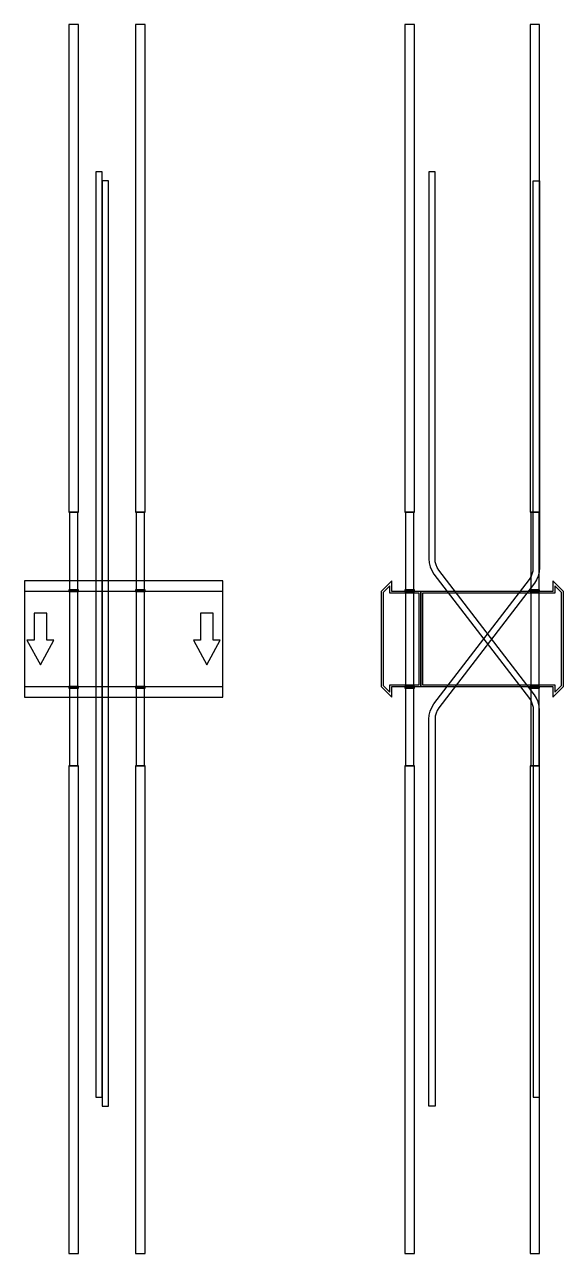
# Model space of a CAD drawing. Extents: x 0 to 680, y -775 to 775.
import ezdxf

# ---------------------------------------------------------------- set-up
doc = ezdxf.new("R2010")
doc.units = 0
doc.layers.add('Halfen', color=7, linetype='CONTINUOUS')

msp = doc.modelspace()

# ---------------------------------------------------------------- linework, layer by layer
at = {"layer": 'Halfen', "color": 7}
for points in [[(68, 160), (68, 775), (56, 775), (56, 160)], [(152, 160), (152, 775), (140, 775), (140, 160)], [(492, 160), (492, 775), (480, 775), (480, 160)], [(650, 160), (650, 775), (638, 775), (638, 160)], [(98, -577.739), (98, 589.296), (90, 589.296), (90, -577.739)], [(650, -577.739), (650, -89.739), (649.573, -84.526), (648.302, -79.453), (646.221, -74.654), (643.387, -70.259), (522.96, 86.686), (520.834, 89.983), (519.274, 93.582), (518.321, 97.387), (518, 101.296), (518, 589.296), (510, 589.296), (510, 101.296), (510.427, 96.084), (511.698, 91.01), (513.779, 86.212), (516.613, 81.816), (637.04, -75.129), (639.166, -78.425), (640.726, -82.024), (641.679, -85.829), (642, -89.739), (642, -577.739)], [(106, -589.296), (106, 577.739), (98, 577.739), (98, -589.296)], [(510, -589.296), (510, -101.296), (510.427, -96.084), (511.698, -91.01), (513.779, -86.211), (516.613, -81.816), (637.04, 75.129), (639.166, 78.425), (640.726, 82.024), (641.679, 85.83), (642, 89.739), (642, 577.739), (650, 577.739), (650, 89.739), (649.573, 84.526), (648.302, 79.453), (646.221, 74.654), (643.387, 70.259), (522.96, -86.686), (520.834, -89.983), (519.274, -93.582), (518.321, -97.387), (518, -101.296), (518, -589.296)], [(67.25, 62), (67.25, 160), (56.75, 160), (56.75, 62)], [(151.25, 62), (151.25, 160), (140.75, 160), (140.75, 62)], [(491.25, 62), (491.25, 160), (480.75, 160), (480.75, 62)], [(649.25, 62), (649.25, 160), (638.75, 160), (638.75, 62)], [(0, -73.5), (250, -73.5), (250, 73.5), (0, 73.5)], [(68, 60), (68, 62), (56, 62), (56, 60)], [(152, 60), (152, 62), (140, 62), (140, 60)], [(500, -60), (500, 60), (463.5, 60), (463.5, 73.5), (450, 60), (450, -60), (463.5, -73.5), (463.5, -60)], [(498, -58), (498, 58), (461, 58), (461, 67.25), (452.5, 58.75), (452.5, -58.75), (461, -67.25), (461, -58)], [(492, 60), (492, 62), (480, 62), (480, 60)], [(680, -60), (680, 60), (666.5, 73.5), (666.5, 60), (500, 60), (500, -60), (666.5, -60), (666.5, -73.5)], [(677.5, -58.75), (677.5, 58.75), (669, 67.25), (669, 58), (502, 58), (502, -58), (669, -58), (669, -67.25)], [(650, 60), (650, 62), (638, 62), (638, 60)], [(0, -60), (250, -60), (250, 60), (0, 60)], [(67.25, -60), (67.25, 60), (56.75, 60), (56.75, -60)], [(151.25, -60), (151.25, 60), (140.75, 60), (140.75, -60)], [(491.25, -60), (491.25, 60), (480.75, 60), (480.75, -60)], [(649.25, -60), (649.25, 60), (638.75, 60), (638.75, -60)], [(20, -32.5), (37, -1.5), (28, -1.5), (28, 32.5), (12, 32.5), (12, -1.5), (3, -1.5)], [(230, -32.5), (247, -1.5), (238, -1.5), (238, 32.5), (222, 32.5), (222, -1.5), (213, -1.5)], [(68, -62), (68, -60), (56, -60), (56, -62)], [(67.25, -160), (67.25, -62), (56.75, -62), (56.75, -160)], [(152, -62), (152, -60), (140, -60), (140, -62)], [(151.25, -160), (151.25, -62), (140.75, -62), (140.75, -160)], [(492, -62), (492, -60), (480, -60), (480, -62)], [(491.25, -160), (491.25, -62), (480.75, -62), (480.75, -160)], [(650, -62), (650, -60), (638, -60), (638, -62)], [(649.25, -160), (649.25, -62), (638.75, -62), (638.75, -160)], [(68, -775), (68, -160), (56, -160), (56, -775)], [(152, -775), (152, -160), (140, -160), (140, -775)], [(492, -775), (492, -160), (480, -160), (480, -775)], [(650, -775), (650, -160), (638, -160), (638, -775)]]:
    msp.add_lwpolyline(points, close=True, dxfattribs=at)

doc.saveas('drawing.dxf')
